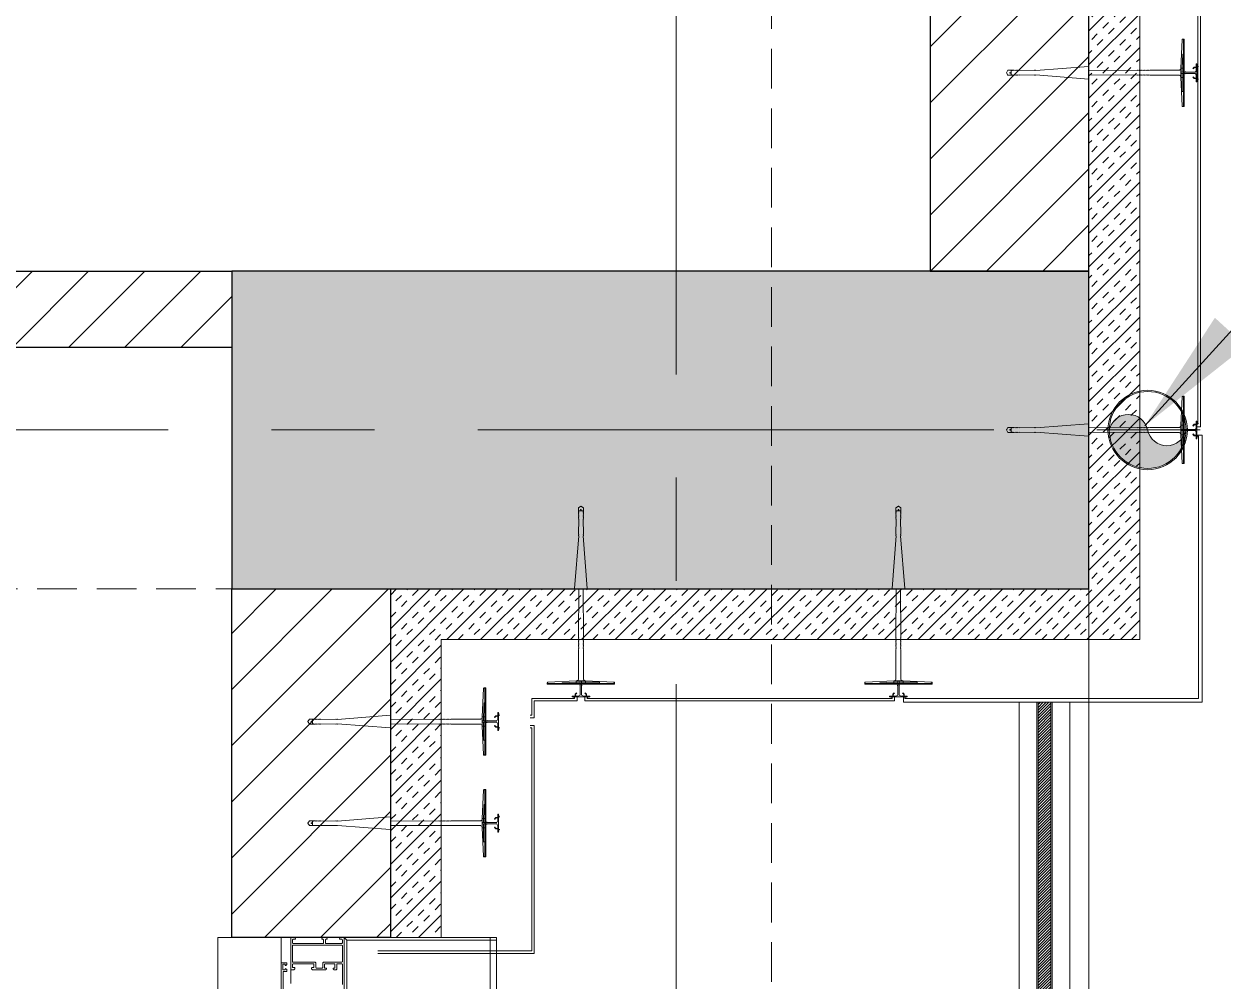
# Model space of a CAD drawing. Header units: centimetres. Extents: x 92587 to 105438, y -55119 to -48334.
# Drawn here: x 95411.4 to 95600.2, y -50759.1 to -50608.5 of the extents above; entities that cross this region are included whole.
import ezdxf

# ---------------------------------------------------------------- set-up
doc = ezdxf.new("R2010")
doc.units = ezdxf.units.CM
doc.header["$LTSCALE"] = 50
doc.header["$MEASUREMENT"] = 0
for name, pattern in [('AUSGEZOGEN', [0]), ('AXES', [2, 1.25, -0.25, 0.25, -0.25]), ('CACHE', [0.375, 0.25, -0.125]), ('CONTINU', [0]), ('CORNER', [20, 0, -20])]:
    doc.linetypes.add(name, pattern=pattern)
doc.layers.get('0').update_dxf_attribs({"color": 8})
for name, color, linetype, lineweight in [('ACITOP', 214, 'Continuous', 18), ('BETON CACHE', 4, 'CACHE', 5), ('CONSOLE ISOL.', 214, 'Continuous', 15), ('ISOLATION', 252, 'Continuous', 0), ('MACONNERIE COUPE', 7, 'Continuous', 30), ('MACONNERIE HACHURE', 253, 'Continuous', 13), ('WD_Corner', 154, 'Continuous', 5), ('WD_Dowel', 154, 'Continuous', 5), ('WD_Text_Legende', 154, 'AUSGEZOGEN', 5), ('WINDOWS', 21, 'Continuous', 5)]:
    doc.layers.add(name, color=color, linetype=linetype, lineweight=lineweight)
for name, color, linetype in [('AXES', 10, 'AXES'), ('BETON COUPE', 3, 'CONTINU'), ('BETON TRAME', 252, 'Continuous'), ('BORD', 5, 'Continuous'), ('TEXTE', 7, 'Continuous')]:
    doc.layers.add(name, color=color, linetype=linetype)
doc.layers.add('HYPALON', color=7, linetype='Continuous', true_color=0xffaa00)
doc.layers.add('WD_Assist1', color=6, linetype='CORNER', lineweight=0, plot=False)
doc.dimstyles.new('ISO-25', dxfattribs={"dimtxt": 2.5, "dimasz": 2.5, "dimexe": 1.25, "dimexo": 0.625, "dimtad": 1, "dimtxsty": 'Standard', "dimcen": 2.5, "dimadec": 0, "dimazin": 0, "dimtfac": 1, "dimtmove": 0, "dimatfit": 3, "dimfxl": 1, "dimarcsym": 0})

# ---------------------------------------------------------------- blocks, each defined once
blk = doc.blocks.new('A$C1cd8c289')
at = {"layer": 'AXES', "lineweight": 5, "ltscale": 1.3}
for p, q in [((805, 1580), (805, -1344.97)), ((3195, 190), (-1985, 190))]:
    blk.add_line(p, q, dxfattribs=at)
blk = doc.blocks.new('DRITARE POS 3')
at = {"layer": 'WINDOWS', "color": 165, "linetype": 'CACHE'}
blk.add_line((-32.9, -160.11), (-32.9, 0), dxfattribs=at)
at = {"layer": 'WINDOWS'}
blk.add_line((-1.5, -155.12), (-1.5, -152.86), dxfattribs=at)
at = {"layer": 'WINDOWS', "color": 165}
for points in [[(-9.9, 0), (-9.9, -160.11), (-33.9, -160.11), (-33.9, 0)], [(-10.3, -159.71), (-10.3, -0.4), (-9.9, 0), (-9.9, -160.11)], [(0, 0), (0, -160.11), (10, -160.11), (10, 0)], [(-9.9, -160.11), (-33.9, -160.11), (-33.9, -159.71), (-10.3, -159.71)]]:
    blk.add_lwpolyline(points, close=True, dxfattribs=at)
at = {"layer": 'WINDOWS'}
for points in [[(-9.9, -160.11), (-9.9, 0), (0, 0), (0, -160.11)], [(-1.78, -158.84), (-1.83, -158.9), (-9.56, -158.9), (-9.62, -158.84), (-9.62, -156.3), (-9.56, -156.25), (-6.63, -156.25), (-6.54, -156.15), (-6.54, -155.41), (-6.44, -155.31), (-5.51, -155.31), (-5.42, -155.41), (-5.42, -156.15), (-5.32, -156.25), (-1.83, -156.25), (-1.78, -156.3)]]:
    blk.add_lwpolyline(points, close=True, dxfattribs=at)
for points in [[(0, -148.74), (0, -156.1, -0.414214), (-0.06, -156.15), (-0.84, -156.15, -0.414214), (-0.9, -156.1), (-0.9, -155.89, -0.250765), (-0.88, -155.85), (-0.71, -155.72, -0.599022), (-0.62, -155.76), (-0.62, -155.86, 0.414214), (-0.56, -155.91), (-0.3, -155.91, 0.414214), (-0.25, -155.86), (-0.25, -155.07, 0.414214), (-0.3, -155.02), (-0.56, -155.02, 0.414214), (-0.62, -155.07), (-0.62, -155.16, -0.599022), (-0.71, -155.21), (-0.88, -155.08, -0.250765), (-0.9, -155.03), (-0.9, -154.83, -0.414214), (-0.84, -154.77), (-0.34, -154.77, 0.414214), (-0.28, -154.72), (-0.28, -151.77, 0.414214)], [(-9.62, -152.74), (-9.62, -155.91, 0.414214), (-9.56, -155.97), (-8.83, -155.97, 0.414214), (-8.74, -155.87), (-8.74, -155.22, -0.414214), (-8.55, -155.03), (-8.3, -155.03, -0.198912), (-8.26, -155.05), (-8.2, -155.11, -0.198912), (-8.18, -155.15), (-8.18, -155.26, -0.414214), (-8.24, -155.31), (-8.4, -155.31, 0.414214), (-8.46, -155.37), (-8.46, -155.87, 0.414214), (-8.37, -155.97), (-6.91, -155.97, 0.414214), (-6.82, -155.87), (-6.82, -155.37, 0.414214), (-6.87, -155.31), (-7.04, -155.31, -0.414214), (-7.1, -155.26), (-7.1, -155.15, -0.198912), (-7.08, -155.11), (-7.02, -155.05, -0.198912), (-6.98, -155.03), (-4.97, -155.03, -0.198912), (-4.93, -155.05), (-4.78, -155.2, -0.198912), (-4.76, -155.24), (-4.76, -155.31, -0.414214), (-4.82, -155.37), (-5.01, -155.37, 0.340481), (-5.14, -155.46), (-5.14, -155.87, 0.414214), (-5.04, -155.97), (-1.87, -155.97, 0.414214), (-1.78, -155.87), (-1.78, -155.46, 0.414214), (-1.87, -155.37), (-2.09, -155.37, -0.414214), (-2.15, -155.31), (-2.15, -155.24, -0.198912), (-2.13, -155.2), (-1.98, -155.05, -0.198912), (-1.94, -155.03), (-1.55, -155.03, -0.414214), (-1.5, -155.09), (-1.5, -160.06, -0.414214), (-1.55, -160.11), (-2.13, -160.11, -0.322823), (-2.19, -160.07), (-2.24, -159.91, -0.511918), (-2.19, -159.83), (-1.87, -159.83, 0.414214), (-1.78, -159.74), (-1.78, -159.27, 0.414214), (-1.87, -159.18), (-6.57, -159.18, 0.414214), (-6.67, -159.27), (-6.67, -159.74, 0.414214), (-6.57, -159.83), (-6.44, -159.83, -0.511918), (-6.39, -159.91), (-6.45, -160.07, -0.322823), (-6.5, -160.11), (-7.12, -160.11, -0.322823), (-7.17, -160.07), (-7.23, -159.91, -0.511918), (-7.17, -159.83), (-7.04, -159.83, 0.414214), (-6.95, -159.74), (-6.95, -159.27, 0.414214), (-7.04, -159.18), (-9.52, -159.18, 0.414214), (-9.62, -159.27), (-9.62, -159.74, 0.414214), (-9.52, -159.83), (-9.21, -159.83, -0.511918), (-9.15, -159.91), (-9.21, -160.07, -0.322823), (-9.26, -160.11), (-9.84, -160.11, -0.414214), (-9.9, -160.06), (-9.9, -151.36, -0.414214)]]:
    blk.add_lwpolyline(points, format="xyb", dxfattribs=at)
blk = doc.blocks.new('ankeri')
at = {"layer": 'WD_Assist1'}
for p, q in [((-2.32, 5.2), (-2.54, 0.59)), ((-2.22, 5.3), (-2.32, 5.2)), ((-2, 5.3), (-2.22, 5.3)), ((-2, -5.3), (-2, 5.3)), ((-29.75, 0.39), (-30, 0)), ((-30, 0), (-29.75, -0.39)), ((-2.76, 0.39), (-29.75, 0.39)), ((-2.54, 0.59), (-2.76, 0.39)), ((-29.75, -0.39), (-2.76, -0.39)), ((-2.76, -0.39), (-2.54, -0.59)), ((-2.54, -0.59), (-2.32, -5.2)), ((-2.32, -5.2), (-2.22, -5.3)), ((-2.22, -5.3), (-2, -5.3))]:
    blk.add_line(p, q, dxfattribs=at)
at = {"layer": 'WD_Corner', "lineweight": 5}
blk.add_lwpolyline([(-2, 0.1), (-1.85, 0.1, -1), (-1.75, 0.1), (-0.25, 0.1, 0.185242), (-0.1, 0.55), (-0.1, 0.72), (-0.15, 0.73), (-0.15, 0.74), (-0.1, 0.75), (-0.1, 0.85), (-0.3, 0.85), (-0.3, 0.8), (-0.32, 0.8), (-0.33, 0.85), (-0.38, 0.85), (-0.5, 0.73), (-0.47, 0.68), (-0.48, 0.68), (-0.53, 0.7), (-0.54, 0.69), (-0.51, 0.65), (-0.54, 0.62), (-0.61, 0.69), (-0.4, 0.9), (-0.1, 0.9), (-0.1, 1.4), (0, 1.4), (0.05, 1.2), (0, 1.2), (0.05, 1.1), (0, 1.1), (0.25, 1), (0, 1), (0, -1), (0.25, -1), (0, -1.1), (0.05, -1.1), (0, -1.2), (0.05, -1.2), (0, -1.4), (-0.1, -1.4), (-0.1, -0.9), (-0.4, -0.9), (-0.61, -0.69), (-0.54, -0.62), (-0.51, -0.65), (-0.54, -0.69), (-0.53, -0.7), (-0.48, -0.68), (-0.47, -0.68), (-0.5, -0.73), (-0.38, -0.85), (-0.33, -0.85), (-0.32, -0.8), (-0.3, -0.8), (-0.3, -0.85), (-0.1, -0.85), (-0.1, -0.75), (-0.15, -0.74), (-0.15, -0.73), (-0.1, -0.72), (-0.1, -0.55, 0.185242), (-0.25, -0.1), (-1.75, -0.1, -1), (-1.85, -0.1), (-2, -0.1)], format="xyb", close=True, dxfattribs=at)
at = {"layer": 'WD_Dowel'}
for p, q in [((-2.32, 5.2), (-2.54, 0.74)), ((-2, 5.3), (-2.22, 5.3)), ((-2.11, 5.3), (-2.11, -5.3)), ((-2, 5.3), (-2, -5.3)), ((-2.11, 2.94), (-2.32, 2.94)), ((-2.32, 2.94), (-2.32, 0.74)), ((-29.75, 0.39), (-30, 0)), ((-30, 0), (-29.75, -0.39)), ((-28.88, 0.39), (-29.75, 0.39)), ((-29.47, 0.05), (-29.25, 0.09)), ((-29.47, 0.05), (-29.47, -0.05)), ((-29.25, 0.29), (-29.04, 0.37)), ((-29.25, 0.29), (-29.25, -0.29)), ((-28.88, 0.39), (-29.04, 0.34)), ((-29.04, 0.34), (-29.04, 0.37)), ((-28.82, 0.39), (-28.88, 0.39)), ((-28.82, 0.39), (-28.82, 0.34)), ((-28.82, 0.34), (-28.66, 0.39)), ((-28.61, 0.39), (-28.66, 0.39)), ((-28.61, 0.39), (-28.66, 0.39)), ((-28.61, 0.39), (-28.61, 0.34)), ((-28.61, 0.34), (-28.44, 0.39)), ((-28.39, 0.39), (-28.44, 0.39)), ((-28.39, 0.39), (-28.39, 0.34)), ((-28.39, 0.34), (-28.23, 0.39)), ((-28.17, 0.39), (-28.23, 0.39)), ((-28.17, 0.39), (-28.17, 0.34)), ((-28.17, 0.34), (-28.01, 0.39)), ((-27.96, 0.39), (-28.01, 0.39)), ((-27.96, 0.39), (-27.96, 0.34)), ((-27.96, 0.34), (-25.61, 0.39)), ((-25.56, 0.39), (-25.61, 0.39)), ((-25.56, 0.39), (-25.56, 0.34)), ((-25.56, 0.34), (-25.4, 0.39)), ((-25.34, 0.39), (-25.4, 0.39)), ((-25.34, 0.34), (-17.05, 0.99)), ((-25.34, 0.39), (-25.34, 0.34)), ((-17, 0.99), (-17.05, 0.99)), ((-17, 0.99), (-17, 0.34)), ((-17, 0.34), (-9.36, 0.39)), ((-9.3, 0.39), (-9.36, 0.39)), ((-9.3, 0.39), (-9.3, 0.34)), ((-9.3, 0.34), (-9.14, 0.39)), ((-9.09, 0.39), (-9.14, 0.39)), ((-9.09, 0.39), (-9.09, 0.34)), ((-9.09, 0.34), (-8.93, 0.39)), ((-8.87, 0.39), (-8.93, 0.39)), ((-8.87, 0.39), (-8.87, 0.34)), ((-8.87, 0.34), (-8.71, 0.39)), ((-8.66, 0.39), (-8.71, 0.39)), ((-8.66, 0.39), (-8.66, 0.34)), ((-8.66, 0.34), (-8.5, 0.39)), ((-8.44, 0.39), (-8.5, 0.39)), ((-8.44, 0.39), (-8.44, 0.34)), ((-8.44, 0.34), (-8.28, 0.39)), ((-8.23, 0.39), (-8.28, 0.39)), ((-8.23, 0.39), (-8.23, 0.34)), ((-8.23, 0.34), (-8.06, 0.39)), ((-8.01, 0.39), (-8.06, 0.39)), ((-8.01, 0.39), (-8.01, 0.34)), ((-8.01, 0.34), (-7.85, 0.39)), ((-7.79, 0.39), (-7.85, 0.39)), ((-7.79, 0.39), (-7.79, 0.34)), ((-7.79, 0.34), (-7.63, 0.39)), ((-7.58, 0.39), (-7.63, 0.39)), ((-7.58, 0.39), (-7.58, 0.34)), ((-7.58, 0.34), (-7.42, 0.39)), ((-7.42, 0.39), (-2.76, 0.39)), ((-2.54, 0.74), (-2.54, -0.74)), ((-2.54, 0.74), (-2.11, 0.74)), ((-2.11, 0.1), (-2.54, 0.1)), ((-2.32, 0.1), (-2.32, 0.74)), ((-29.75, -0.39), (-28.88, -0.39)), ((-29.25, -0.1), (-29.47, -0.05)), ((-29.25, -0.29), (-29.04, -0.37)), ((-29.04, -0.37), (-29.04, -0.34)), ((-29.04, -0.34), (-28.88, -0.39)), ((-28.82, -0.39), (-28.88, -0.39)), ((-28.82, -0.39), (-28.82, -0.34)), ((-28.82, -0.34), (-28.66, -0.39)), ((-28.61, -0.39), (-28.66, -0.39)), ((-28.61, -0.39), (-28.61, -0.34)), ((-28.61, -0.34), (-28.44, -0.39)), ((-28.39, -0.39), (-28.44, -0.39)), ((-28.39, -0.39), (-28.39, -0.34)), ((-28.39, -0.34), (-28.23, -0.39)), ((-28.17, -0.39), (-28.23, -0.39)), ((-28.17, -0.39), (-28.17, -0.34)), ((-28.17, -0.34), (-28.01, -0.39)), ((-27.96, -0.39), (-28.01, -0.39)), ((-27.96, -0.39), (-27.96, -0.34)), ((-27.96, -0.34), (-25.61, -0.39)), ((-25.56, -0.39), (-25.61, -0.39)), ((-25.56, -0.39), (-25.56, -0.34)), ((-25.56, -0.34), (-25.4, -0.39)), ((-25.34, -0.39), (-25.4, -0.39)), ((-25.34, -0.39), (-25.34, -0.34)), ((-25.34, -0.34), (-17.05, -0.99)), ((-17, -0.99), (-17.05, -0.99)), ((-17, -0.99), (-17, -0.34)), ((-17, -0.34), (-9.36, -0.39)), ((-9.3, -0.39), (-9.36, -0.39)), ((-9.3, -0.39), (-9.3, -0.34)), ((-9.3, -0.34), (-9.14, -0.39)), ((-9.09, -0.39), (-9.14, -0.39)), ((-9.09, -0.39), (-9.09, -0.34)), ((-9.09, -0.34), (-8.93, -0.39)), ((-8.87, -0.39), (-8.93, -0.39)), ((-8.87, -0.39), (-8.87, -0.34)), ((-8.87, -0.34), (-8.71, -0.39)), ((-8.66, -0.39), (-8.71, -0.39)), ((-8.66, -0.39), (-8.66, -0.34)), ((-8.66, -0.34), (-8.5, -0.39)), ((-8.44, -0.39), (-8.5, -0.39)), ((-8.44, -0.39), (-8.44, -0.34)), ((-8.44, -0.34), (-8.28, -0.39)), ((-8.23, -0.39), (-8.28, -0.39)), ((-8.23, -0.39), (-8.23, -0.34)), ((-8.23, -0.34), (-8.06, -0.39)), ((-8.01, -0.39), (-8.06, -0.39)), ((-8.01, -0.39), (-8.01, -0.34)), ((-8.01, -0.34), (-7.85, -0.39)), ((-7.79, -0.39), (-7.85, -0.39)), ((-7.79, -0.39), (-7.79, -0.34)), ((-7.79, -0.34), (-7.63, -0.39)), ((-7.58, -0.39), (-7.63, -0.39)), ((-7.58, -0.39), (-7.58, -0.34)), ((-7.58, -0.34), (-7.42, -0.39)), ((-7.42, -0.39), (-2.76, -0.39)), ((-2.11, -0.1), (-2.54, -0.1)), ((-2.54, -0.74), (-2.11, -0.74)), ((-2.54, -0.74), (-2.32, -5.2)), ((-2.32, -0.74), (-2.32, -0.1)), ((-2.22, -2.94), (-2.32, -0.74)), ((-2.11, -2.94), (-2.22, -2.94)), ((-2, -5.3), (-2.22, -5.3))]:
    blk.add_line(p, q, dxfattribs=at)
for centre, major_axis, start_param, end_param in [((-2.22, 5.2), (0.108, 0), 1.570796, 3.141593), ((-2.76, 0.59), (0.216, 0), -1.570795, 0), ((-2.76, -0.59), (-0.216, 0), 3.141593, 4.712389), ((-2.22, -5.2), (0.108, 0), 3.141593, 4.712389)]:
    blk.add_ellipse(centre, major_axis=major_axis, ratio=0.909091, start_param=start_param, end_param=end_param, dxfattribs=at)
blk = doc.blocks.new('A$C2225a440')
at = {"layer": 'ACITOP', "ltscale": 0.5, "true_color": 0x2776bb, "transparency": 33554559}
h = blk.add_hatch(color=152, dxfattribs=at)
h.dxf.hatch_style = 1
h.paths.add_polyline_path([(0, 6.05, 0.414214), (-6.05, 0, 0.414214), (0, -6.05, -0.823148), (0, 0, 0.810651)])
at = {"layer": 'ACITOP', "ltscale": 0.5}
blk.add_lwpolyline([(0, 6.05, -0.810651), (0, 0, 0.823148), (0, -6.05)], format="xyb", dxfattribs=at)
for radius in [6.25, 6.05]:
    blk.add_circle((0, 0), radius, dxfattribs=at)

msp = doc.modelspace()

# ---------------------------------------------------------------- hatches: boundary and pattern name
at = {"layer": 'BETON TRAME', "transparency": 33554559}
h = msp.add_hatch(color=256, dxfattribs=at)
h.dxf.hatch_style = 1
h.paths.add_polyline_path([(94249.11, -51297.36), (94214.11, -51297.36), (94214.11, -50647.36), (94249.11, -50647.36), (94249.11, -50822.36), (94709.11, -50822.36), (94709.11, -50647.36), (94744.11, -50647.36), (94744.11, -51297.36), (94709.11, -51297.36), (94709.11, -50862.36), (94499.11, -50862.36), (94499.11, -51192.36), (94459.11, -51192.36), (94459.11, -50862.36), (94249.11, -50862.36)])
h.paths.add_polyline_path([(93379.11, -49972.36), (93379.11, -50022.36), (93514.11, -50022.36), (93514.11, -49972.36)])
h.paths.add_polyline_path([(94114.11, -49972.36), (94114.11, -50022.36), (94249.11, -50022.36), (94249.11, -49972.36)])
h.paths.add_polyline_path([(94709.11, -49972.36), (94709.11, -50022.36), (94844.11, -50022.36), (94844.11, -49972.36)])
h.paths.add_polyline_path([(95444.11, -49972.36), (95444.11, -50022.36), (95579.11, -50022.36), (95579.11, -49972.36)])
h.paths.add_polyline_path([(95444.11, -50647.36), (95444.11, -50697.36), (95579.11, -50697.36), (95579.11, -50647.36)])
h.paths.add_polyline_path([(93379.11, -50647.36), (93379.11, -50697.36), (93514.11, -50697.36), (93514.11, -50647.36)])
h.paths.add_polyline_path([(93379.11, -51247.36), (93379.11, -51297.36), (93514.11, -51297.36), (93514.11, -51247.36)])
h.paths.add_polyline_path([(95444.11, -51247.36), (95444.11, -51297.36), (95579.11, -51297.36), (95579.11, -51247.36)])
h.paths.add_polyline_path([(95444.11, -51987.36), (95444.11, -52037.36), (95579.11, -52037.36), (95579.11, -51987.36)])
h.paths.add_polyline_path([(93514.11, -52037.36), (93514.11, -51987.36), (93379.11, -51987.36), (93379.11, -52037.36)])
h.paths.add_polyline_path([(94209.11, -51987.36), (94209.11, -52037.36), (94319.11, -52037.36), (94319.11, -51987.36)])
h.paths.add_polyline_path([(94639.11, -51987.36), (94639.11, -52037.36), (94749.11, -52037.36), (94749.11, -51987.36)])
h.paths.add_polyline_path([(94614.11, -52037.36), (94639.11, -52037.36), (94639.11, -51532.36), (94614.11, -51532.36)])
h.paths.add_polyline_path([(94319.11, -52037.36), (94344.11, -52037.36), (94344.11, -51532.36), (94319.11, -51532.36)])
at = {"layer": 'ISOLATION', "transparency": 33554687}
h = msp.add_hatch(dxfattribs=at)
h.set_pattern_fill('INSUL', color=256, scale=10, angle=45)
h.set_pattern_definition([(45, (94479.1084, -53332.3623), (-2.6516504, 2.6516504), []), (45, (94478.2245, -53331.4784), (-2.6516504, 2.6516504), [1.25, -1.25]), (45, (94477.3406, -53330.5945), (-2.6516504, 2.6516504), [1.25, -1.25])])
h.paths.add_polyline_path([(95587.11, -50705.36), (95587.11, -50597.36), (95579.11, -50597.36), (95579.11, -50697.36), (95469.11, -50697.36), (95469.11, -50752.25), (95477.11, -50752.25), (95477.11, -50705.36)])
at = {"layer": 'MACONNERIE HACHURE'}
h = msp.add_hatch(dxfattribs=at)
h.set_pattern_fill('ANSI31', color=256, scale=50, style=0)
h.set_pattern_definition([(45, (0, 5835.283), (-4.41941738, 4.41941738), [])])
h.paths.add_polyline_path([(93729.11, -50527.36), (93729.11, -50358.36), (93801.11, -50358.36), (93801.11, -50337.36), (93779.11, -50337.36), (93779.11, -50332.36), (93959.11, -50332.36), (93959.11, -50344.36), (93909.11, -50344.36), (93909.11, -50517.36), (93887.11, -50517.36), (93887.11, -50505.36), (93897.11, -50505.36), (93897.11, -50344.36), (93806.11, -50344.36), (93806.11, -50363.36), (93749.11, -50363.36), (93749.11, -50505.36), (93805.11, -50505.36), (93805.11, -50517.36), (93741.11, -50517.36), (93741.11, -50527.36)])
h.paths.add_polyline_path([(94298.94, -51192.36), (94249.11, -51192.36), (94249.11, -51152.36), (94298.94, -51152.36)])
h.paths.add_polyline_path([(94459.11, -51192.36), (94419.11, -51192.36), (94419.11, -51152.36), (94459.11, -51152.36)])
h.paths.add_polyline_path([(94319.11, -51547.36), (94229.11, -51547.36), (94229.11, -51487.36), (94076.11, -51487.36), (94076.11, -51547.36), (94064.11, -51547.36), (94064.11, -51427.36), (94084.11, -51427.36), (94084.11, -51462.36), (94249.11, -51462.36), (94249.11, -51511.36), (94319.11, -51511.36), (94319.11, -51462.36), (94354.11, -51462.36), (94354.11, -51482.36), (94344.11, -51482.36), (94344.11, -51532.36), (94319.11, -51532.36), (94319.11, -51516.36), (94249.11, -51516.36), (94249.11, -51542.36), (94319.11, -51542.36)])
h.paths.add_polyline_path([(93749.11, -49932.36), (93849.11, -49932.36), (93849.11, -49907.36), (93749.11, -49907.36)])
h.paths.add_polyline_path([(93514.11, -51940.47), (93489.11, -51940.47), (93489.11, -51987.36), (93514.11, -51987.36)])
h.paths.add_polyline_path([(93514.11, -50042.36), (93489.11, -50042.36), (93489.11, -50022.36), (93514.11, -50022.36)])
h.paths.add_polyline_path([(94196.61, -51192.36), (94214.11, -51192.36), (94214.11, -51172.36), (94196.61, -51172.36)])
h.paths.add_polyline_path([(93874.11, -51305.36), (93864.11, -51305.36), (93864.11, -51317.36), (93904.11, -51317.36), (93904.11, -51305.36), (93894.11, -51305.36), (93894.11, -50987.36), (94064.11, -50987.36), (94064.11, -51305.36), (93986.1, -51305.36), (93986.1, -51317.36), (94064.11, -51317.36), (94064.11, -51327.36), (94084.11, -51327.36), (94084.11, -51192.36), (94096.61, -51192.36), (94096.61, -51172.36), (94084.11, -51172.36), (94084.11, -50957.36), (94063.11, -50957.36), (94063.11, -50627.36), (93965.1, -50627.36), (93965.1, -50639.36), (94043.11, -50639.36), (94043.11, -50957.36), (93873.11, -50957.36), (93873.11, -50639.36), (93883.11, -50639.36), (93883.11, -50627.36), (93843.11, -50627.36), (93843.11, -50639.36), (93853.11, -50639.36), (93853.11, -50957.36), (93514.11, -50957.36), (93514.11, -50912.36), (93489.11, -50912.36), (93489.11, -50962.36), (93379.11, -50962.36), (93379.11, -50982.36), (93489.11, -50982.36), (93489.11, -51032.36), (93514.11, -51032.36), (93514.11, -50987.36), (93874.11, -50987.36)])
h.paths.add_polyline_path([(93706.11, -50332.36), (93706.11, -50352.36), (93404.11, -50352.36), (93404.11, -50417.36), (93379.11, -50417.36), (93379.11, -50327.36), (93489.11, -50327.36), (93489.11, -50312.36), (93514.11, -50312.36), (93514.11, -50332.36)])
h.paths.add_polyline_path([(94149.11, -50235.36), (94174.11, -50235.36), (94174.11, -50513.36), (94226.11, -50513.36), (94226.11, -50535.36), (94214.11, -50535.36), (94214.11, -50525.36), (94089.11, -50525.36), (94089.11, -50513.36), (94149.11, -50513.36)])
h.paths.add_polyline_path([(94174.11, -50162.36), (94174.11, -50142.36), (94224.11, -50142.36), (94224.11, -50022.36), (94249.11, -50022.36), (94249.11, -50137.36), (94266.61, -50137.36), (94266.61, -50162.36)])
h.paths.add_polyline_path([(93514.11, -49972.36), (93514.11, -49932.36), (93569.11, -49932.36), (93569.11, -49907.36), (93489.11, -49907.36), (93489.11, -49972.36)])
h.paths.add_polyline_path([(94089.11, -49932.36), (94029.11, -49932.36), (94029.11, -49907.36), (94114.11, -49907.36), (94114.11, -49972.36), (94114.11, -49972.36), (94114.11, -50022.36), (94089.11, -50022.36)])
h.paths.add_polyline_path([(93514.11, -51612.36), (93514.11, -51670.47), (93489.11, -51670.47), (93489.11, -51617.36), (93379.11, -51617.36), (93379.11, -51527.36), (93404.11, -51527.36), (93404.11, -51592.36), (93737.11, -51592.36), (93737.11, -51419.36), (93749.11, -51419.36), (93749.11, -51427.36), (93805.11, -51427.36), (93805.11, -51439.36), (93749.11, -51439.36), (93749.11, -51587.36), (93897.11, -51587.36), (93897.11, -51439.36), (93887.11, -51439.36), (93887.11, -51427.36), (93909.11, -51427.36), (93909.11, -51600.36), (93958.97, -51600.36), (93958.97, -51612.36)])
h.paths.add_polyline_path([(93749.11, -51285.36), (93749.11, -51305.36), (93772.11, -51305.36), (93772.11, -51317.36), (93749.11, -51317.36), (93749.11, -51327.36), (93737.11, -51327.36), (93737.11, -51297.36), (93514.11, -51297.36), (93514.11, -51285.36)], flags=17)
h.paths.add_polyline_path([(93729.11, -50647.36), (93514.11, -50647.36), (93514.11, -50659.36), (93741.11, -50659.36), (93741.11, -50639.36), (93751.11, -50639.36), (93751.11, -50627.36), (93741.11, -50627.36), (93741.11, -50619.36), (93729.11, -50619.36)])
h.paths.add_polyline_path([(94314.11, -50647.36), (94314.11, -50635.36), (94226.11, -50635.36), (94226.11, -50627.36), (94214.11, -50627.36), (94214.11, -50647.36)])
h.paths.add_polyline_path([(93404.11, -51297.36), (93379.11, -51297.36), (93379.11, -51347.36), (93404.11, -51347.36)])
h.paths.add_polyline_path([(93404.11, -50647.36), (93379.11, -50647.36), (93379.11, -50597.36), (93404.11, -50597.36)])
h.paths.add_polyline_path([(93514.11, -51247.36), (93489.11, -51247.36), (93489.11, -51192.47), (93514.11, -51192.47)], flags=17)
h.paths.add_polyline_path([(93514.11, -50697.36), (93489.11, -50697.36), (93489.11, -50752.25), (93514.11, -50752.25)], flags=17)
h.paths.add_polyline_path([(94659.28, -51192.36), (94709.11, -51192.36), (94709.11, -51152.36), (94659.28, -51152.36)])
h.paths.add_polyline_path([(94499.11, -51192.36), (94539.11, -51192.36), (94539.11, -51152.36), (94499.11, -51152.36)])
h.paths.add_polyline_path([(94344.11, -52012.36), (94364.11, -52012.36), (94364.11, -52037.36), (94344.11, -52037.36)])
h.paths.add_polyline_path([(94029.11, -52012.36), (94029.11, -52037.36), (94209.11, -52037.36), (94209.11, -52012.36)])
h.paths.add_polyline_path([(94639.11, -51547.36), (94729.11, -51547.36), (94729.11, -51487.36), (94882.11, -51487.36), (94882.11, -51547.36), (94894.11, -51547.36), (94894.11, -51427.36), (94874.11, -51427.36), (94874.11, -51462.36), (94709.11, -51462.36), (94709.11, -51511.36), (94639.11, -51511.36), (94639.11, -51462.36), (94454.11, -51462.36), (94454.11, -51482.36), (94614.11, -51482.36), (94614.11, -51532.36), (94639.11, -51532.36), (94639.11, -51516.36), (94709.11, -51516.36), (94709.11, -51542.36), (94639.11, -51542.36)])
h.paths.add_polyline_path([(95209.11, -49932.36), (95109.11, -49932.36), (95109.11, -49907.36), (95209.11, -49907.36)])
h.paths.add_polyline_path([(95444.11, -51940.47), (95469.11, -51940.47), (95469.11, -51987.36), (95444.11, -51987.36)])
h.paths.add_polyline_path([(95444.11, -50042.36), (95469.11, -50042.36), (95469.11, -50022.36), (95444.11, -50022.36)])
h.paths.add_polyline_path([(94761.61, -51192.36), (94744.11, -51192.36), (94744.11, -51172.36), (94761.61, -51172.36)])
h.paths.add_polyline_path([(94464.11, -50162.36), (94446.61, -50162.36), (94446.61, -50137.36), (94464.11, -50137.36), (94464.11, -49972.36), (94494.11, -49972.36), (94494.11, -50137.36), (94511.72, -50137.36), (94511.72, -50162.36), (94494.11, -50162.36), (94494.11, -50635.36), (94562.11, -50635.36), (94562.11, -50647.36), (94494.11, -50647.36), (94494.11, -50822.36), (94464.11, -50822.36), (94464.11, -50647.36), (94396.11, -50647.36), (94396.11, -50635.36), (94464.11, -50635.36)])
h.paths.add_polyline_path([(95084.11, -51305.36), (95094.11, -51305.36), (95094.11, -51317.36), (95054.11, -51317.36), (95054.11, -51305.36), (95064.11, -51305.36), (95064.11, -50987.36), (94894.11, -50987.36), (94894.11, -51305.36), (94972.12, -51305.36), (94972.12, -51317.36), (94894.11, -51317.36), (94894.11, -51327.36), (94874.11, -51327.36), (94874.11, -51192.36), (94861.61, -51192.36), (94861.61, -51172.36), (94874.11, -51172.36), (94874.11, -50957.36), (94895.11, -50957.36), (94895.11, -50627.36), (94993.12, -50627.36), (94993.12, -50639.36), (94915.11, -50639.36), (94915.11, -50957.36), (95085.11, -50957.36), (95085.11, -50639.36), (95075.11, -50639.36), (95075.11, -50627.36), (95115.11, -50627.36), (95115.11, -50639.36), (95105.11, -50639.36), (95105.11, -50957.36), (95444.11, -50957.36), (95444.11, -50912.36), (95469.11, -50912.36), (95469.11, -50962.36), (95579.11, -50962.36), (95579.11, -50982.36), (95469.11, -50982.36), (95469.11, -51032.36), (95444.11, -51032.36), (95444.11, -50987.36), (95084.11, -50987.36)])
h.paths.add_polyline_path([(95229.11, -50358.36), (95157.11, -50358.36), (95157.11, -50337.36), (95179.11, -50337.36), (95179.11, -50332.36), (94999.11, -50332.36), (94999.11, -50344.36), (95049.11, -50344.36), (95049.11, -50517.36), (95071.11, -50517.36), (95071.11, -50505.36), (95061.11, -50505.36), (95061.11, -50344.36), (95152.11, -50344.36), (95152.11, -50363.36), (95209.11, -50363.36), (95209.11, -50505.36), (95153.11, -50505.36), (95153.11, -50517.36), (95217.11, -50517.36), (95217.11, -50527.36), (95229.11, -50527.36)])
h.paths.add_polyline_path([(95252.11, -50332.36), (95252.11, -50352.36), (95554.11, -50352.36), (95554.11, -50417.36), (95579.11, -50417.36), (95579.11, -50327.36), (95469.11, -50327.36), (95469.11, -50312.36), (95444.11, -50312.36), (95444.11, -50332.36)])
h.paths.add_polyline_path([(94809.11, -50235.36), (94784.11, -50235.36), (94784.11, -50513.36), (94732.11, -50513.36), (94732.11, -50535.36), (94744.11, -50535.36), (94744.11, -50525.36), (94869.11, -50525.36), (94869.11, -50513.36), (94809.11, -50513.36)])
h.paths.add_polyline_path([(94784.11, -50162.36), (94784.11, -50142.36), (94734.11, -50142.36), (94734.11, -50022.36), (94709.11, -50022.36), (94709.11, -50137.36), (94691.61, -50137.36), (94691.61, -50162.36)])
h.paths.add_polyline_path([(95444.11, -49972.36), (95444.11, -49932.36), (95389.11, -49932.36), (95389.11, -49907.36), (95469.11, -49907.36), (95469.11, -49972.36)])
h.paths.add_polyline_path([(94869.11, -49932.36), (94929.11, -49932.36), (94929.11, -49907.36), (94844.11, -49907.36), (94844.11, -49972.36), (94844.11, -49972.36), (94844.11, -50022.36), (94869.11, -50022.36)])
h.paths.add_polyline_path([(93514.11, -52012.36), (93569.11, -52012.36), (93569.11, -52037.36), (93514.11, -52037.36)])
h.paths.add_polyline_path([(93749.11, -52012.36), (93749.11, -52037.36), (93849.11, -52037.36), (93849.11, -52012.36)])
h.paths.add_polyline_path([(94464.11, -52012.36), (94614.11, -52012.36), (94614.11, -52037.36), (94464.11, -52037.36)])
h.paths.add_polyline_path([(94749.11, -52012.36), (95444.11, -52012.36), (95444.11, -52037.36), (94749.11, -52037.36)])
h.paths.add_polyline_path([(95444.11, -51612.36), (95444.11, -51670.47), (95469.11, -51670.47), (95469.11, -51617.36), (95579.11, -51617.36), (95579.11, -51527.36), (95554.11, -51527.36), (95554.11, -51592.36), (95221.11, -51592.36), (95221.11, -51419.36), (95209.11, -51419.36), (95209.11, -51427.36), (95153.11, -51427.36), (95153.11, -51439.36), (95209.11, -51439.36), (95209.11, -51587.36), (95061.11, -51587.36), (95061.11, -51439.36), (95071.11, -51439.36), (95071.11, -51427.36), (95049.11, -51427.36), (95049.11, -51600.36), (94999.24, -51600.36), (94999.24, -51612.36)])
h.paths.add_polyline_path([(95209.11, -51285.36), (95209.11, -51305.36), (95186.11, -51305.36), (95186.11, -51317.36), (95209.11, -51317.36), (95209.11, -51327.36), (95221.11, -51327.36), (95221.11, -51297.36), (95444.11, -51297.36), (95444.11, -51285.36)], flags=17)
h.paths.add_polyline_path([(95229.11, -50647.36), (95444.11, -50647.36), (95444.11, -50659.36), (95217.11, -50659.36), (95217.11, -50639.36), (95207.11, -50639.36), (95207.11, -50627.36), (95217.11, -50627.36), (95217.11, -50619.36), (95229.11, -50619.36)])
h.paths.add_polyline_path([(94644.11, -50647.36), (94644.11, -50635.36), (94732.11, -50635.36), (94732.11, -50627.36), (94744.11, -50627.36), (94744.11, -50647.36)])
h.paths.add_polyline_path([(95554.11, -51297.36), (95579.11, -51297.36), (95579.11, -51347.36), (95554.11, -51347.36)])
h.paths.add_polyline_path([(95554.11, -50647.36), (95579.11, -50647.36), (95579.11, -50597.36), (95554.11, -50597.36)])
h.paths.add_polyline_path([(95444.11, -51247.36), (95469.11, -51247.36), (95469.11, -51192.47), (95444.11, -51192.47)], flags=17)
h.paths.add_polyline_path([(95444.11, -50697.36), (95469.11, -50697.36), (95469.11, -50752.25), (95444.11, -50752.25)], flags=17)
at = {"layer": 'WINDOWS'}
h = msp.add_hatch(dxfattribs=at)
h.set_pattern_fill('ANSI31', color=140, scale=2.5, angle=540)
h.set_pattern_definition([(225, (43339.48665, -150612.3853), (0.2209708691, -0.2209708691), [])])
h.paths.add_polyline_path([(95571.11, -50944.51), (95571.11, -50715.21), (95573.11, -50715.21), (95573.11, -50944.51)])

# ---------------------------------------------------------------- linework, layer by layer
at = {"layer": 'BETON CACHE', "lineweight": 5, "ltscale": 0.5}
for points in [[(95579.11, -49972.36), (93379.11, -49972.36), (93379.11, -52037.36), (95579.11, -52037.36)], [(95529.11, -50022.36), (93429.11, -50022.36), (93429.11, -51987.36), (95529.11, -51987.36)], [(93379.11, -50697.36), (95579.11, -50697.36), (95579.11, -50647.36), (93379.11, -50647.36)]]:
    msp.add_lwpolyline(points, close=True, dxfattribs=at)
at = {"layer": 'BETON COUPE'}
msp.add_lwpolyline([(95444.11, -50647.36), (95444.11, -50697.36), (95579.11, -50697.36), (95579.11, -50647.36)], close=True, dxfattribs=at)
at = {"layer": 'BORD', "lineweight": 5, "ltscale": 0.5}
msp.add_lwpolyline([(95579.11, -51632.36), (95579.11, -50312.36), (95679.11, -50312.36), (95679.11, -50037.36), (95579.11, -50037.36), (95579.11, -49972.36), (95469.11, -49972.36), (95469.11, -49907.36), (94844.11, -49907.36), (94844.11, -49972.36), (94114.11, -49972.36), (94114.11, -49907.36), (93489.11, -49907.36), (93489.11, -49972.36), (93379.11, -49972.36), (93379.11, -50037.36), (93279.11, -50037.36), (93279.11, -50312.36), (93379.11, -50312.36), (93379.11, -51632.36)], dxfattribs=at)
at = {"layer": 'CONSOLE ISOL.'}
msp.add_lwpolyline([(95579.11, -50972.36), (94884.11, -50972.36), (94884.11, -51192.36), (94744.11, -51192.36), (94744.11, -50822.36), (94479.11, -50822.36), (94479.11, -49972.36), (94844.11, -49972.36), (94844.11, -49907.36), (95469.11, -49907.36), (95469.11, -49972.36), (95579.11, -49972.36), (95579.11, -50037.36), (95679.11, -50037.36), (95679.11, -50312.36), (95579.11, -50312.36)], close=True, dxfattribs=at)
msp.add_lwpolyline([(95579.11, -50972.36), (94884.11, -50972.36), (94884.11, -51192.36), (94744.11, -51192.36), (94744.11, -50822.36), (94479.11, -50822.36), (94479.11, -49972.36), (94844.11, -49972.36), (94844.11, -49907.36), (95469.11, -49907.36), (95469.11, -49972.36), (95579.11, -49972.36), (95579.11, -50037.36), (95679.11, -50037.36), (95679.11, -50312.36), (95579.11, -50312.36)], close=True, dxfattribs=at)
at = {"layer": 'HYPALON', "lineweight": 5, "ltscale": 0.5}
for points in [[(95568.11, -50944.51), (95568.11, -50715.21), (95576.11, -50715.21), (95576.11, -50944.51)], [(95570.91, -50944.51), (95570.91, -50715.21), (95573.31, -50715.21), (95573.31, -50944.51)]]:
    msp.add_lwpolyline(points, close=True, dxfattribs=at)
at = {"layer": 'ISOLATION', "lineweight": 5, "ltscale": 0.5}
msp.add_lwpolyline([(95587.11, -50705.36), (95587.11, -50597.36), (95579.11, -50597.36), (95579.11, -50697.36), (95469.11, -50697.36), (95469.11, -50752.25), (95477.11, -50752.25), (95477.11, -50705.36)], close=True, dxfattribs=at)
at = {"layer": 'MACONNERIE COUPE'}
for points in [[(95554.11, -50647.36), (95579.11, -50647.36), (95579.11, -50597.36), (95554.11, -50597.36)], [(95229.11, -50647.36), (95444.11, -50647.36), (95444.11, -50659.36), (95217.11, -50659.36), (95217.11, -50639.36), (95207.11, -50639.36), (95207.11, -50627.36), (95217.11, -50627.36), (95217.11, -50619.36), (95229.11, -50619.36)], [(95444.11, -50697.36), (95469.11, -50697.36), (95469.11, -50752.25), (95444.11, -50752.25)]]:
    msp.add_lwpolyline(points, close=True, dxfattribs=at)
at = {"layer": 'WD_Corner', "lineweight": 5, "ltscale": 0.5}
for points in [[(95596.01, -50671.46), (95596.01, -50671.86), (95596.66, -50671.86), (95596.66, -50594.86), (95572.11, -50594.86), (95572.11, -50595.26), (95596.26, -50595.26), (95596.26, -50671.46)], [(95596.11, -50673.36), (95596.36, -50673.36), (95596.36, -50714.61), (95550.11, -50714.61), (95550.11, -50714.36), (95549.91, -50714.36), (95549.91, -50715.21), (95596.96, -50715.21), (95596.96, -50673.16), (95596.11, -50673.16)]]:
    msp.add_lwpolyline(points, close=True, dxfattribs=at)
for points in [[(95498.11, -50714.36), (95498.11, -50714.61), (95491.36, -50714.61), (95491.36, -50717.25), (95491.11, -50717.25)], [(95498.51, -50714.36), (95498.51, -50715.01), (95491.76, -50715.01), (95491.76, -50717.65), (95491.11, -50717.65)], [(95548.51, -50714.36), (95548.51, -50715.01), (95499.71, -50715.01), (95499.71, -50714.36)], [(95548.11, -50714.36), (95548.11, -50714.61), (95500.11, -50714.61), (95500.11, -50714.36)], [(95491.11, -50718.85), (95491.76, -50718.85), (95491.76, -50754.75), (95467.11, -50754.75)], [(95491.11, -50719.25), (95491.36, -50719.25), (95491.36, -50754.35), (95467.11, -50754.35)]]:
    msp.add_lwpolyline(points, dxfattribs=at)
at = {"layer": 'WINDOWS', "color": 140}
msp.add_lwpolyline([(95571.11, -50944.51), (95571.11, -50715.21), (95573.11, -50715.21), (95573.11, -50944.51)], close=True, dxfattribs=at)

# ---------------------------------------------------------------- block references
at = {"lineweight": 5, "rotation": 180}
msp.add_blockref('DRITARE POS 3', (95451.92, -50912.36), dxfattribs=at)
at = {"layer": 'ACITOP', "ltscale": 0.5, "rotation": 90}
msp.add_blockref('A$C2225a440', (95588.36, -50672.36), dxfattribs=at)
at = {"layer": 'MACONNERIE COUPE', "lineweight": 5, "ltscale": 0.5}
msp.add_blockref('A$C1cd8c289', (94709.11, -50862.36), dxfattribs=at)
at = {"layer": 'WD_Text_Legende', "xscale": -1, "rotation": 180}
for p in [(95596.11, -50616.14), (95596.11, -50672.36), (95486.11, -50718.25), (95486.11, -50734.25)]:
    msp.add_blockref('ankeri', p, dxfattribs=at)
at = {"layer": 'WD_Text_Legende', "rotation": 270}
for p in [(95499.11, -50714.36), (95549.11, -50714.36)]:
    msp.add_blockref('ankeri', p, dxfattribs=at)

# ---------------------------------------------------------------- leaders
at = {"layer": 'TEXTE', "color": 1, "linetype": 'ByBlock', "lineweight": 13}
msp.add_leader([(95587.91, -50671.7), (95625.96, -50629.93), (95673.67, -50629.93)], dimstyle='ISO-25', override={"dimasz": 20, "dimtad": 0}, dxfattribs=at)

doc.saveas('drawing.dxf')
